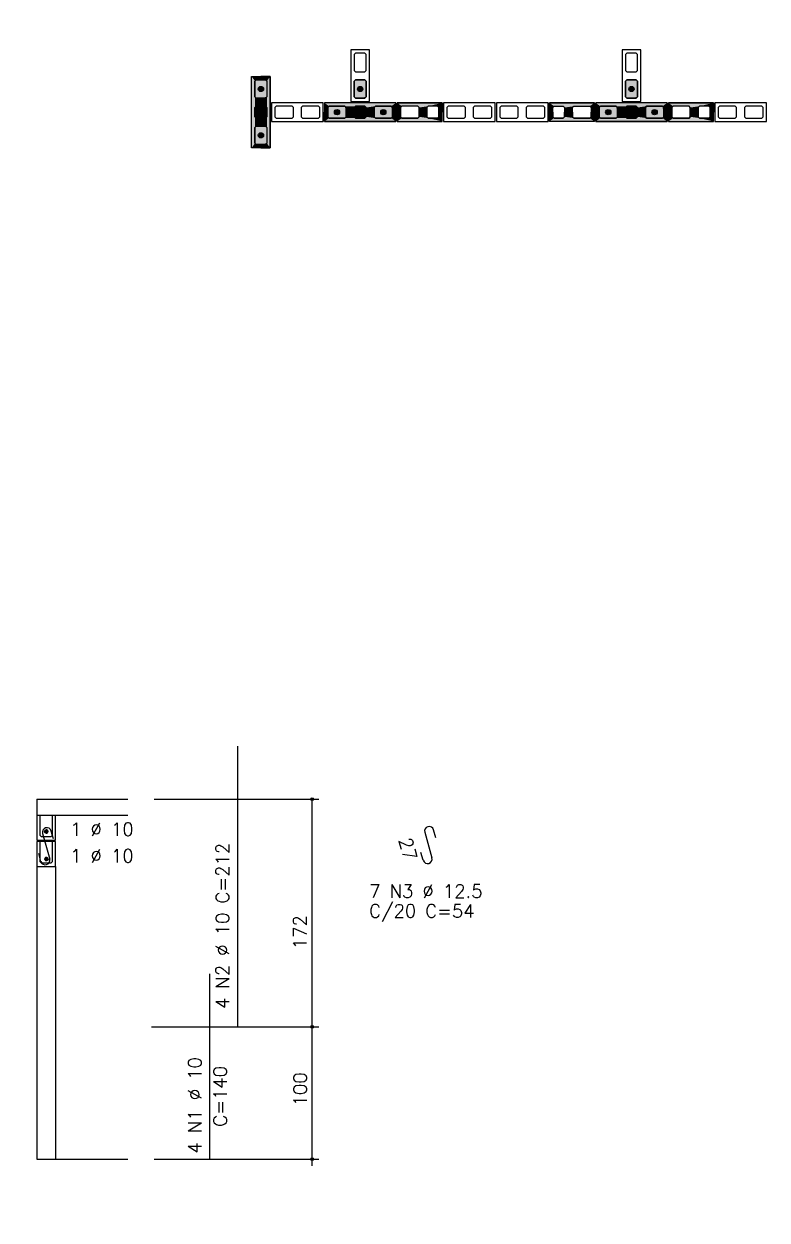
# Model space of a CAD drawing. Extents: x -1.9 to 86, y -1.6 to 60.9.
# Drawn here: x 51.03 to 62.26, y 12.84 to 30.92 of the extents above; entities that cross this region are included whole.
import ezdxf

# ---------------------------------------------------------------- set-up
doc = ezdxf.new("R2010")
doc.units = 0
doc.header["$MEASUREMENT"] = 0
for name, color, linetype in [('PENA_01', 1, 'CONTINUOUS'), ('PENA_02', 2, 'CONTINUOUS'), ('PENA_03', 3, 'CONTINUOUS'), ('PENA_05', 5, 'CONTINUOUS'), ('PENA_11', 252, 'CONTINUOUS'), ('PENA_19', 240, 'CONTINUOUS'), ('PENA_21', 100, 'CONTINUOUS')]:
    doc.layers.add(name, color=color, linetype=linetype)
doc.styles.get("Standard").update_dxf_attribs({"font": 'ROMANS.SHX'})

msp = doc.modelspace()

# ---------------------------------------------------------------- linework, layer by layer
at = {"layer": 'PENA_01', "linetype": 'Continuous'}
for points in [[(56.181558, 30.196109), (56.201558, 30.216109), (56.201558, 30.456109), (56.181558, 30.476109), (56.041558, 30.476109), (56.021558, 30.456109), (56.021558, 30.216109), (56.041558, 30.196109), (56.181558, 30.196109)], [(60.281558, 30.196109), (60.301558, 30.216109), (60.301558, 30.456109), (60.281558, 30.476109), (60.141558, 30.476109), (60.121558, 30.456109), (60.121558, 30.216109), (60.141558, 30.196109), (60.281558, 30.196109)], [(54.681558, 30.076109), (54.701558, 30.056109), (54.701558, 29.816109), (54.681558, 29.796109), (54.541558, 29.796109), (54.521558, 29.816109), (54.521558, 30.056109), (54.541558, 30.076109), (54.681558, 30.076109)], [(56.181558, 29.796109), (56.201558, 29.816109), (56.201558, 30.056109), (56.181558, 30.076109), (56.041558, 30.076109), (56.021558, 30.056109), (56.021558, 29.816109), (56.041558, 29.796109), (56.181558, 29.796109)], [(60.281558, 29.796109), (60.301558, 29.816109), (60.301558, 30.056109), (60.281558, 30.076109), (60.141558, 30.076109), (60.121558, 30.056109), (60.121558, 29.816109), (60.141558, 29.796109), (60.281558, 29.796109)], [(54.681558, 29.676109), (54.701558, 29.656109), (54.701558, 29.516109), (54.681558, 29.496109), (54.541558, 29.496109), (54.521558, 29.516109), (54.521558, 29.656109), (54.541558, 29.676109), (54.681558, 29.676109)], [(55.101558, 29.656109), (55.081558, 29.676109), (54.841558, 29.676109), (54.821558, 29.656109), (54.821558, 29.516109), (54.841558, 29.496109), (55.081558, 29.496109), (55.101558, 29.516109), (55.101558, 29.656109)], [(55.501558, 29.656109), (55.481558, 29.676109), (55.241558, 29.676109), (55.221558, 29.656109), (55.221558, 29.516109), (55.241558, 29.496109), (55.481558, 29.496109), (55.501558, 29.516109), (55.501558, 29.656109)], [(55.621558, 29.516109), (55.641558, 29.496109), (55.881558, 29.496109), (55.901558, 29.516109), (55.901558, 29.656109), (55.881558, 29.676109), (55.641558, 29.676109), (55.621558, 29.656109), (55.621558, 29.516109)], [(56.021558, 29.516109), (56.041558, 29.496109), (56.181558, 29.496109), (56.201558, 29.516109), (56.201558, 29.656109), (56.181558, 29.676109), (56.041558, 29.676109), (56.021558, 29.656109), (56.021558, 29.516109)], [(56.321558, 29.516109), (56.341558, 29.496109), (56.581558, 29.496109), (56.601558, 29.516109), (56.601558, 29.656109), (56.581558, 29.676109), (56.341558, 29.676109), (56.321558, 29.656109), (56.321558, 29.516109)], [(56.981558, 29.676109), (56.741558, 29.676109), (56.721558, 29.656109), (56.721558, 29.516109), (56.741558, 29.496109), (56.981558, 29.496109), (57.001558, 29.516109), (57.001558, 29.656109), (56.981558, 29.676109)], [(57.281558, 29.676109), (57.141558, 29.676109), (57.121558, 29.656109), (57.121558, 29.516109), (57.141558, 29.496109), (57.281558, 29.496109), (57.301558, 29.516109), (57.301558, 29.656109), (57.281558, 29.676109)], [(57.701558, 29.656109), (57.681558, 29.676109), (57.441558, 29.676109), (57.421558, 29.656109), (57.421558, 29.516109), (57.441558, 29.496109), (57.681558, 29.496109), (57.701558, 29.516109), (57.701558, 29.656109)], [(58.101558, 29.656109), (58.081558, 29.676109), (57.841558, 29.676109), (57.821558, 29.656109), (57.821558, 29.516109), (57.841558, 29.496109), (58.081558, 29.496109), (58.101558, 29.516109), (58.101558, 29.656109)], [(58.501558, 29.656109), (58.481558, 29.676109), (58.241558, 29.676109), (58.221558, 29.656109), (58.221558, 29.516109), (58.241558, 29.496109), (58.481558, 29.496109), (58.501558, 29.516109), (58.501558, 29.656109)], [(58.901558, 29.656109), (58.881558, 29.676109), (58.641558, 29.676109), (58.621558, 29.656109), (58.621558, 29.516109), (58.641558, 29.496109), (58.881558, 29.496109), (58.901558, 29.516109), (58.901558, 29.656109)], [(59.041558, 29.676109), (59.181558, 29.676109), (59.201558, 29.656109), (59.201558, 29.516109), (59.181558, 29.496109), (59.041558, 29.496109), (59.021558, 29.516109), (59.021558, 29.656109), (59.041558, 29.676109)], [(59.341558, 29.676109), (59.581558, 29.676109), (59.601558, 29.656109), (59.601558, 29.516109), (59.581558, 29.496109), (59.341558, 29.496109), (59.321558, 29.516109), (59.321558, 29.656109), (59.341558, 29.676109)], [(59.721558, 29.516109), (59.741558, 29.496109), (59.981558, 29.496109), (60.001558, 29.516109), (60.001558, 29.656109), (59.981558, 29.676109), (59.741558, 29.676109), (59.721558, 29.656109), (59.721558, 29.516109)], [(60.121558, 29.516109), (60.141558, 29.496109), (60.281558, 29.496109), (60.301558, 29.516109), (60.301558, 29.656109), (60.281558, 29.676109), (60.141558, 29.676109), (60.121558, 29.656109), (60.121558, 29.516109)], [(60.421558, 29.516109), (60.441558, 29.496109), (60.681558, 29.496109), (60.701558, 29.516109), (60.701558, 29.656109), (60.681558, 29.676109), (60.441558, 29.676109), (60.421558, 29.656109), (60.421558, 29.516109)], [(61.081558, 29.676109), (60.841558, 29.676109), (60.821558, 29.656109), (60.821558, 29.516109), (60.841558, 29.496109), (61.081558, 29.496109), (61.101558, 29.516109), (61.101558, 29.656109), (61.081558, 29.676109)], [(61.381558, 29.676109), (61.241558, 29.676109), (61.221558, 29.656109), (61.221558, 29.516109), (61.241558, 29.496109), (61.381558, 29.496109), (61.401558, 29.516109), (61.401558, 29.656109), (61.381558, 29.676109)], [(61.801558, 29.656109), (61.781558, 29.676109), (61.541558, 29.676109), (61.521558, 29.656109), (61.521558, 29.516109), (61.541558, 29.496109), (61.781558, 29.496109), (61.801558, 29.516109), (61.801558, 29.656109)], [(62.201558, 29.656109), (62.181558, 29.676109), (61.941558, 29.676109), (61.921558, 29.656109), (61.921558, 29.516109), (61.941558, 29.496109), (62.181558, 29.496109), (62.201558, 29.516109), (62.201558, 29.656109)], [(54.681558, 29.376109), (54.701558, 29.356109), (54.701558, 29.116109), (54.681558, 29.096109), (54.541558, 29.096109), (54.521558, 29.116109), (54.521558, 29.356109), (54.541558, 29.376109), (54.681558, 29.376109)]]:
    msp.add_lwpolyline(points, dxfattribs=at)
at = {"layer": 'PENA_02', "linetype": 'Continuous'}
for p, q in [((54.471558, 29.046109), (54.471558, 30.126109)), ((54.471558, 30.126109), (54.751558, 30.126109)), ((54.751558, 30.126109), (54.751558, 29.046109)), ((56.651558, 29.726109), (55.571558, 29.726109)), ((55.571558, 29.726109), (55.571558, 29.446109)), ((56.651558, 29.446109), (56.651558, 29.726109)), ((60.751558, 29.726109), (59.671558, 29.726109)), ((59.671558, 29.726109), (59.671558, 29.446109)), ((60.751558, 29.446109), (60.751558, 29.726109)), ((55.571558, 29.446109), (56.651558, 29.446109)), ((59.671558, 29.446109), (60.751558, 29.446109)), ((54.751558, 29.046109), (54.471558, 29.046109))]:
    msp.add_line(p, q, dxfattribs=at)
for points in [[(56.251558, 29.746109), (56.251558, 30.526109), (55.971558, 30.526109), (55.971558, 29.746109), (56.251558, 29.746109)], [(60.351558, 29.746109), (60.351558, 30.526109), (60.071558, 30.526109), (60.071558, 29.746109), (60.351558, 29.746109)], [(55.551558, 29.726109), (54.771558, 29.726109), (54.771558, 29.446109), (55.551558, 29.446109), (55.551558, 29.726109)], [(57.351558, 29.726109), (56.671558, 29.726109), (56.671558, 29.446109), (57.351558, 29.446109), (57.351558, 29.726109)], [(58.151558, 29.726109), (57.371558, 29.726109), (57.371558, 29.446109), (58.151558, 29.446109), (58.151558, 29.726109)], [(58.951558, 29.726109), (58.171558, 29.726109), (58.171558, 29.446109), (58.951558, 29.446109), (58.951558, 29.726109)], [(58.971558, 29.726109), (59.651558, 29.726109), (59.651558, 29.446109), (58.971558, 29.446109), (58.971558, 29.726109)], [(61.451558, 29.726109), (60.771558, 29.726109), (60.771558, 29.446109), (61.451558, 29.446109), (61.451558, 29.726109)], [(62.251558, 29.726109), (61.471558, 29.726109), (61.471558, 29.446109), (62.251558, 29.446109), (62.251558, 29.726109)]]:
    msp.add_lwpolyline(points, dxfattribs=at)
for centre, radius in [((55.387025, 19.203699), 0.02), ((55.387025, 19.203699), 0.01), ((55.387025, 15.763699), 0.02), ((55.387025, 15.763699), 0.01), ((55.387025, 13.763699), 0.02), ((55.387025, 13.763699), 0.01)]:
    msp.add_circle(centre, radius, dxfattribs=at)
at = {"layer": 'PENA_03', "linetype": 'Continuous'}
for p, q in [((51.22703, 19.203699), (51.22703, 18.583699)), ((51.22703, 19.203699), (52.597709, 19.203699)), ((52.997709, 19.203699), (55.487025, 19.203699)), ((55.387025, 13.663166), (55.387025, 19.203699)), ((51.22703, 18.963699), (52.597709, 18.963699)), ((51.22703, 18.183699), (51.22703, 13.763699)), ((51.50703, 18.183699), (51.50703, 13.763699)), ((52.955778, 15.763699), (55.487025, 15.763699)), ((51.22703, 13.763699), (52.597709, 13.763699)), ((52.997709, 13.763699), (55.487025, 13.763699))]:
    msp.add_line(p, q, dxfattribs=at)
for points in [[(54.541558, 29.796109), (54.521558, 29.816109), (54.521558, 30.056109), (54.541558, 30.076109), (54.681558, 30.076109), (54.701558, 30.056109), (54.701558, 29.816109), (54.681558, 29.796109), (54.541558, 29.796109)], [(56.041558, 29.796109), (56.021558, 29.816109), (56.021558, 30.056109), (56.041558, 30.076109), (56.181558, 30.076109), (56.201558, 30.056109), (56.201558, 29.816109), (56.181558, 29.796109), (56.041558, 29.796109)], [(60.141558, 29.796109), (60.121558, 29.816109), (60.121558, 30.056109), (60.141558, 30.076109), (60.281558, 30.076109), (60.301558, 30.056109), (60.301558, 29.816109), (60.281558, 29.796109), (60.141558, 29.796109)], [(54.701558, 29.516109), (54.681558, 29.496109), (54.541558, 29.496109), (54.521558, 29.516109), (54.521558, 29.656109), (54.541558, 29.676109), (54.681558, 29.676109), (54.701558, 29.656109), (54.701558, 29.516109)], [(55.901558, 29.516109), (55.881558, 29.496109), (55.641558, 29.496109), (55.621558, 29.516109), (55.621558, 29.656109), (55.641558, 29.676109), (55.881558, 29.676109), (55.901558, 29.656109), (55.901558, 29.516109)], [(56.201558, 29.516109), (56.181558, 29.496109), (56.041558, 29.496109), (56.021558, 29.516109), (56.021558, 29.656109), (56.041558, 29.676109), (56.181558, 29.676109), (56.201558, 29.656109), (56.201558, 29.516109)], [(56.601558, 29.516109), (56.581558, 29.496109), (56.341558, 29.496109), (56.321558, 29.516109), (56.321558, 29.656109), (56.341558, 29.676109), (56.581558, 29.676109), (56.601558, 29.656109), (56.601558, 29.516109)], [(60.001558, 29.516109), (59.981558, 29.496109), (59.741558, 29.496109), (59.721558, 29.516109), (59.721558, 29.656109), (59.741558, 29.676109), (59.981558, 29.676109), (60.001558, 29.656109), (60.001558, 29.516109)], [(60.301558, 29.516109), (60.281558, 29.496109), (60.141558, 29.496109), (60.121558, 29.516109), (60.121558, 29.656109), (60.141558, 29.676109), (60.281558, 29.676109), (60.301558, 29.656109), (60.301558, 29.516109)], [(60.701558, 29.516109), (60.681558, 29.496109), (60.441558, 29.496109), (60.421558, 29.516109), (60.421558, 29.656109), (60.441558, 29.676109), (60.681558, 29.676109), (60.701558, 29.656109), (60.701558, 29.516109)], [(54.541558, 29.096109), (54.521558, 29.116109), (54.521558, 29.356109), (54.541558, 29.376109), (54.681558, 29.376109), (54.701558, 29.356109), (54.701558, 29.116109), (54.681558, 29.096109), (54.541558, 29.096109)], [(51.22703, 18.583699), (51.50703, 18.583699), (51.50703, 18.963699)], [(51.45703, 18.963699), (51.45703, 18.653699), (51.43703, 18.633699), (51.29703, 18.633699), (51.27703, 18.653699), (51.27703, 18.963699)], [(51.391578, 18.714689), (51.389417, 18.724857), (51.383307, 18.733267), (51.374304, 18.738465), (51.363965, 18.739552), (51.354078, 18.73634), (51.346353, 18.729384), (51.342125, 18.719887), (51.342125, 18.709491), (51.346353, 18.699994), (51.354078, 18.693038), (51.363965, 18.689826), (51.374304, 18.690912), (51.383307, 18.69611), (51.389417, 18.70452), (51.391578, 18.714689)], [(51.22703, 18.183699), (51.50703, 18.183699), (51.50703, 18.563699), (51.22703, 18.563699), (51.22703, 18.183699)], [(51.45703, 18.563699), (51.45703, 18.253699), (51.43703, 18.233699), (51.29703, 18.233699), (51.27703, 18.253699), (51.27703, 18.563699)], [(51.393626, 18.298699), (51.391464, 18.308867), (51.385354, 18.317277), (51.376351, 18.322475), (51.366013, 18.323562), (51.356126, 18.320349), (51.3484, 18.313393), (51.344172, 18.303897), (51.344172, 18.293501), (51.3484, 18.284004), (51.356126, 18.277048), (51.366013, 18.273836), (51.376351, 18.274922), (51.385354, 18.28012), (51.391464, 18.28853), (51.393626, 18.298699)]]:
    msp.add_lwpolyline(points, dxfattribs=at)
for centre, radius in [((54.611558, 29.936109), 0.04), ((56.111558, 29.936109), 0.04), ((60.211558, 29.936109), 0.04), ((54.611558, 29.586109), 0.04), ((55.761558, 29.586109), 0.04), ((56.111558, 29.586109), 0.04), ((56.461558, 29.586109), 0.04), ((59.861558, 29.586109), 0.04), ((60.211558, 29.586109), 0.04), ((60.561558, 29.586109), 0.04), ((54.611558, 29.236109), 0.04), ((51.366578, 18.714689), 0.025), ((51.368626, 18.298699), 0.025)]:
    msp.add_circle(centre, radius, dxfattribs=at)
for points in [[(54.651558, 29.936109), (54.591558, 29.97075), (54.57397, 29.94979)], [(54.651558, 29.936109), (54.57397, 29.94979), (54.57397, 29.922428)], [(54.651558, 29.936109), (54.57397, 29.922428), (54.591558, 29.901468)], [(54.651558, 29.936109), (54.618504, 29.975501), (54.591558, 29.97075)], [(54.651558, 29.936109), (54.591558, 29.901468), (54.618504, 29.896716)], [(54.651558, 29.936109), (54.6422, 29.96182), (54.618504, 29.975501)], [(54.651558, 29.936109), (54.618504, 29.896716), (54.6422, 29.910397)], [(54.651558, 29.936109), (54.6422, 29.910397), (54.651558, 29.936109)], [(56.151558, 29.936109), (56.091558, 29.97075), (56.07397, 29.94979)], [(56.151558, 29.936109), (56.07397, 29.94979), (56.07397, 29.922428)], [(56.151558, 29.936109), (56.07397, 29.922428), (56.091558, 29.901468)], [(56.151558, 29.936109), (56.118504, 29.975501), (56.091558, 29.97075)], [(56.151558, 29.936109), (56.091558, 29.901468), (56.118504, 29.896716)], [(56.151558, 29.936109), (56.1422, 29.96182), (56.118504, 29.975501)], [(56.151558, 29.936109), (56.118504, 29.896716), (56.1422, 29.910397)], [(56.151558, 29.936109), (56.1422, 29.910397), (56.151558, 29.936109)], [(60.251558, 29.936109), (60.191558, 29.97075), (60.17397, 29.94979)], [(60.251558, 29.936109), (60.17397, 29.94979), (60.17397, 29.922428)], [(60.251558, 29.936109), (60.17397, 29.922428), (60.191558, 29.901468)], [(60.251558, 29.936109), (60.218504, 29.975501), (60.191558, 29.97075)], [(60.251558, 29.936109), (60.191558, 29.901468), (60.218504, 29.896716)], [(60.251558, 29.936109), (60.2422, 29.96182), (60.218504, 29.975501)], [(60.251558, 29.936109), (60.218504, 29.896716), (60.2422, 29.910397)], [(60.251558, 29.936109), (60.2422, 29.910397), (60.251558, 29.936109)], [(54.651558, 29.586109), (54.591558, 29.62075), (54.57397, 29.59979)], [(54.651558, 29.586109), (54.57397, 29.59979), (54.57397, 29.572428)], [(54.651558, 29.586109), (54.57397, 29.572428), (54.591558, 29.551468)], [(54.651558, 29.586109), (54.618504, 29.625501), (54.591558, 29.62075)], [(54.651558, 29.586109), (54.591558, 29.551468), (54.618504, 29.546716)], [(54.651558, 29.586109), (54.6422, 29.61182), (54.618504, 29.625501)], [(54.651558, 29.586109), (54.618504, 29.546716), (54.6422, 29.560397)], [(54.651558, 29.586109), (54.6422, 29.560397), (54.651558, 29.586109)], [(55.801558, 29.586109), (55.741558, 29.62075), (55.72397, 29.59979)], [(55.801558, 29.586109), (55.72397, 29.59979), (55.72397, 29.572428)], [(55.801558, 29.586109), (55.72397, 29.572428), (55.741558, 29.551468)], [(55.801558, 29.586109), (55.768504, 29.625501), (55.741558, 29.62075)], [(55.801558, 29.586109), (55.741558, 29.551468), (55.768504, 29.546716)], [(55.801558, 29.586109), (55.7922, 29.61182), (55.768504, 29.625501)], [(55.801558, 29.586109), (55.768504, 29.546716), (55.7922, 29.560397)], [(55.801558, 29.586109), (55.7922, 29.560397), (55.801558, 29.586109)], [(56.151558, 29.586109), (56.091558, 29.62075), (56.07397, 29.59979)], [(56.151558, 29.586109), (56.07397, 29.59979), (56.07397, 29.572428)], [(56.151558, 29.586109), (56.07397, 29.572428), (56.091558, 29.551468)], [(56.151558, 29.586109), (56.118504, 29.625501), (56.091558, 29.62075)], [(56.151558, 29.586109), (56.091558, 29.551468), (56.118504, 29.546716)], [(56.151558, 29.586109), (56.1422, 29.61182), (56.118504, 29.625501)], [(56.151558, 29.586109), (56.118504, 29.546716), (56.1422, 29.560397)], [(56.151558, 29.586109), (56.1422, 29.560397), (56.151558, 29.586109)], [(56.501558, 29.586109), (56.441558, 29.62075), (56.42397, 29.59979)], [(56.501558, 29.586109), (56.42397, 29.59979), (56.42397, 29.572428)], [(56.501558, 29.586109), (56.42397, 29.572428), (56.441558, 29.551468)], [(56.501558, 29.586109), (56.468504, 29.625501), (56.441558, 29.62075)], [(56.501558, 29.586109), (56.441558, 29.551468), (56.468504, 29.546716)], [(56.501558, 29.586109), (56.4922, 29.61182), (56.468504, 29.625501)], [(56.501558, 29.586109), (56.468504, 29.546716), (56.4922, 29.560397)], [(56.501558, 29.586109), (56.4922, 29.560397), (56.501558, 29.586109)], [(59.901558, 29.586109), (59.841558, 29.62075), (59.82397, 29.59979)], [(59.901558, 29.586109), (59.82397, 29.59979), (59.82397, 29.572428)], [(59.901558, 29.586109), (59.82397, 29.572428), (59.841558, 29.551468)], [(59.901558, 29.586109), (59.868504, 29.625501), (59.841558, 29.62075)], [(59.901558, 29.586109), (59.841558, 29.551468), (59.868504, 29.546716)], [(59.901558, 29.586109), (59.8922, 29.61182), (59.868504, 29.625501)], [(59.901558, 29.586109), (59.868504, 29.546716), (59.8922, 29.560397)], [(59.901558, 29.586109), (59.8922, 29.560397), (59.901558, 29.586109)], [(60.251558, 29.586109), (60.191558, 29.62075), (60.17397, 29.59979)], [(60.251558, 29.586109), (60.17397, 29.59979), (60.17397, 29.572428)], [(60.251558, 29.586109), (60.17397, 29.572428), (60.191558, 29.551468)], [(60.251558, 29.586109), (60.218504, 29.625501), (60.191558, 29.62075)], [(60.251558, 29.586109), (60.191558, 29.551468), (60.218504, 29.546716)], [(60.251558, 29.586109), (60.2422, 29.61182), (60.218504, 29.625501)], [(60.251558, 29.586109), (60.218504, 29.546716), (60.2422, 29.560397)], [(60.251558, 29.586109), (60.2422, 29.560397), (60.251558, 29.586109)], [(60.601558, 29.586109), (60.541558, 29.62075), (60.52397, 29.59979)], [(60.601558, 29.586109), (60.52397, 29.59979), (60.52397, 29.572428)], [(60.601558, 29.586109), (60.52397, 29.572428), (60.541558, 29.551468)], [(60.601558, 29.586109), (60.568504, 29.625501), (60.541558, 29.62075)], [(60.601558, 29.586109), (60.541558, 29.551468), (60.568504, 29.546716)], [(60.601558, 29.586109), (60.5922, 29.61182), (60.568504, 29.625501)], [(60.601558, 29.586109), (60.568504, 29.546716), (60.5922, 29.560397)], [(60.601558, 29.586109), (60.5922, 29.560397), (60.601558, 29.586109)], [(54.651558, 29.236109), (54.591558, 29.27075), (54.57397, 29.24979)], [(54.651558, 29.236109), (54.57397, 29.24979), (54.57397, 29.222428)], [(54.651558, 29.236109), (54.57397, 29.222428), (54.591558, 29.201468)], [(54.651558, 29.236109), (54.618504, 29.275501), (54.591558, 29.27075)], [(54.651558, 29.236109), (54.591558, 29.201468), (54.618504, 29.196716)], [(54.651558, 29.236109), (54.6422, 29.26182), (54.618504, 29.275501)], [(54.651558, 29.236109), (54.618504, 29.196716), (54.6422, 29.210397)], [(54.651558, 29.236109), (54.6422, 29.210397), (54.651558, 29.236109)], [(51.391578, 18.714689), (51.346353, 18.729384), (51.342125, 18.719887)], [(51.391578, 18.714689), (51.342125, 18.719887), (51.342125, 18.709491)], [(51.391578, 18.714689), (51.342125, 18.709491), (51.346353, 18.699994)], [(51.391578, 18.714689), (51.354078, 18.73634), (51.343086, 18.723239)], [(51.391578, 18.714689), (51.343086, 18.723239), (51.343086, 18.706138)], [(51.391578, 18.714689), (51.343086, 18.706138), (51.354078, 18.693038)], [(51.391578, 18.714689), (51.354078, 18.73634), (51.346353, 18.729384)], [(51.391578, 18.714689), (51.346353, 18.699994), (51.354078, 18.693038)], [(51.391578, 18.714689), (51.363965, 18.739552), (51.354078, 18.73634)], [(51.391578, 18.714689), (51.37092, 18.739309), (51.354078, 18.73634)], [(51.391578, 18.714689), (51.354078, 18.693038), (51.37092, 18.690069)], [(51.391578, 18.714689), (51.354078, 18.693038), (51.363965, 18.689826)], [(51.391578, 18.714689), (51.374304, 18.738465), (51.363965, 18.739552)], [(51.391578, 18.714689), (51.363965, 18.689826), (51.374304, 18.690912)], [(51.391578, 18.714689), (51.38573, 18.730759), (51.37092, 18.739309)], [(51.391578, 18.714689), (51.37092, 18.690069), (51.38573, 18.698619)], [(51.391578, 18.714689), (51.383307, 18.733267), (51.374304, 18.738465)], [(51.391578, 18.714689), (51.374304, 18.690912), (51.383307, 18.69611)], [(51.391578, 18.714689), (51.389417, 18.724857), (51.383307, 18.733267)], [(51.391578, 18.714689), (51.383307, 18.69611), (51.389417, 18.70452)], [(51.391578, 18.714689), (51.38573, 18.698619), (51.391578, 18.714689)], [(51.391578, 18.714689), (51.389417, 18.70452), (51.391578, 18.714689)], [(51.393626, 18.298699), (51.3484, 18.313393), (51.344172, 18.303897)], [(51.393626, 18.298699), (51.344172, 18.303897), (51.344172, 18.293501)], [(51.393626, 18.298699), (51.344172, 18.293501), (51.3484, 18.284004)], [(51.393626, 18.298699), (51.356126, 18.320349), (51.345133, 18.307249)], [(51.393626, 18.298699), (51.345133, 18.307249), (51.345133, 18.290148)], [(51.393626, 18.298699), (51.345133, 18.290148), (51.356126, 18.277048)], [(51.393626, 18.298699), (51.356126, 18.320349), (51.3484, 18.313393)], [(51.393626, 18.298699), (51.3484, 18.284004), (51.356126, 18.277048)], [(51.393626, 18.298699), (51.366013, 18.323562), (51.356126, 18.320349)], [(51.393626, 18.298699), (51.372967, 18.323319), (51.356126, 18.320349)], [(51.393626, 18.298699), (51.356126, 18.277048), (51.372967, 18.274079)], [(51.393626, 18.298699), (51.356126, 18.277048), (51.366013, 18.273836)], [(51.393626, 18.298699), (51.376351, 18.322475), (51.366013, 18.323562)], [(51.393626, 18.298699), (51.366013, 18.273836), (51.376351, 18.274922)], [(51.393626, 18.298699), (51.387777, 18.314768), (51.372967, 18.323319)], [(51.393626, 18.298699), (51.372967, 18.274079), (51.387777, 18.282629)], [(51.393626, 18.298699), (51.385354, 18.317277), (51.376351, 18.322475)], [(51.393626, 18.298699), (51.376351, 18.274922), (51.385354, 18.28012)], [(51.393626, 18.298699), (51.391464, 18.308867), (51.385354, 18.317277)], [(51.393626, 18.298699), (51.385354, 18.28012), (51.391464, 18.28853)], [(51.393626, 18.298699), (51.387777, 18.282629), (51.393626, 18.298699)], [(51.393626, 18.298699), (51.391464, 18.28853), (51.393626, 18.298699)]]:
    msp.add_solid(points, dxfattribs=at)
at = {"layer": 'PENA_05', "linetype": 'Continuous'}
for p, q in [((54.263274, 15.763699), (54.263274, 20.003699)), ((51.31031, 18.68441), (51.419413, 18.298527)), ((51.477113, 18.601671), (51.443104, 18.721956)), ((57.088012, 18.702091), (57.197116, 18.316207)), ((57.254815, 18.619352), (57.220806, 18.739636)), ((51.286619, 18.260981), (51.25261, 18.381266)), ((57.064321, 18.278662), (57.030312, 18.398946)), ((53.83735, 13.763699), (53.83735, 16.563699))]:
    msp.add_line(p, q, dxfattribs=at)
for centre, start, end in [((51.376707, 18.703183), 15.787537, 195.787537), ((57.154409, 18.720864), 15.787537, 195.787537), ((51.353016, 18.279754), 195.787537, 15.787537), ((57.130718, 18.297434), 195.787537, 15.787537)]:
    msp.add_arc(centre, 0.069, start, end, dxfattribs=at)
at = {"layer": 'PENA_11', "linetype": 'Continuous'}
for points in [[(54.541558, 29.796109), (54.521558, 30.056109), (54.541558, 30.076109)], [(54.541558, 29.796109), (54.521558, 29.816109), (54.521558, 30.056109)], [(54.541558, 29.796109), (54.541558, 30.076109), (54.681558, 30.076109)], [(54.541558, 29.796109), (54.681558, 30.076109), (54.701558, 30.056109)], [(54.541558, 29.796109), (54.701558, 30.056109), (54.701558, 29.816109)], [(56.041558, 29.796109), (56.021558, 30.056109), (56.041558, 30.076109)], [(56.041558, 29.796109), (56.021558, 29.816109), (56.021558, 30.056109)], [(56.041558, 29.796109), (56.041558, 30.076109), (56.181558, 30.076109)], [(56.041558, 29.796109), (56.181558, 30.076109), (56.201558, 30.056109)], [(56.041558, 29.796109), (56.201558, 30.056109), (56.201558, 29.816109)], [(60.141558, 29.796109), (60.121558, 30.056109), (60.141558, 30.076109)], [(60.141558, 29.796109), (60.121558, 29.816109), (60.121558, 30.056109)], [(60.141558, 29.796109), (60.141558, 30.076109), (60.281558, 30.076109)], [(60.141558, 29.796109), (60.281558, 30.076109), (60.301558, 30.056109)], [(60.141558, 29.796109), (60.301558, 30.056109), (60.301558, 29.816109)], [(54.701558, 29.516109), (54.521558, 29.656109), (54.541558, 29.676109)], [(54.701558, 29.516109), (54.521558, 29.516109), (54.521558, 29.656109)], [(54.541558, 29.796109), (54.701558, 29.816109), (54.681558, 29.796109)], [(54.541558, 29.796109), (54.681558, 29.796109), (54.541558, 29.796109)], [(54.701558, 29.516109), (54.541558, 29.676109), (54.681558, 29.676109)], [(54.701558, 29.516109), (54.681558, 29.676109), (54.701558, 29.656109)], [(54.701558, 29.516109), (54.701558, 29.656109), (54.701558, 29.516109)], [(55.901558, 29.516109), (55.621558, 29.656109), (55.641558, 29.676109)], [(55.901558, 29.516109), (55.621558, 29.516109), (55.621558, 29.656109)], [(55.901558, 29.516109), (55.641558, 29.676109), (55.881558, 29.676109)], [(55.901558, 29.516109), (55.881558, 29.676109), (55.901558, 29.656109)], [(55.901558, 29.516109), (55.901558, 29.656109), (55.901558, 29.516109)], [(56.201558, 29.516109), (56.021558, 29.656109), (56.041558, 29.676109)], [(56.201558, 29.516109), (56.021558, 29.516109), (56.021558, 29.656109)], [(56.041558, 29.796109), (56.201558, 29.816109), (56.181558, 29.796109)], [(56.041558, 29.796109), (56.181558, 29.796109), (56.041558, 29.796109)], [(56.201558, 29.516109), (56.041558, 29.676109), (56.181558, 29.676109)], [(56.201558, 29.516109), (56.181558, 29.676109), (56.201558, 29.656109)], [(56.201558, 29.516109), (56.201558, 29.656109), (56.201558, 29.516109)], [(56.601558, 29.516109), (56.321558, 29.656109), (56.341558, 29.676109)], [(56.601558, 29.516109), (56.321558, 29.516109), (56.321558, 29.656109)], [(56.601558, 29.516109), (56.341558, 29.676109), (56.581558, 29.676109)], [(56.601558, 29.516109), (56.581558, 29.676109), (56.601558, 29.656109)], [(56.601558, 29.516109), (56.601558, 29.656109), (56.601558, 29.516109)], [(60.001558, 29.516109), (59.721558, 29.656109), (59.741558, 29.676109)], [(60.001558, 29.516109), (59.721558, 29.516109), (59.721558, 29.656109)], [(60.001558, 29.516109), (59.741558, 29.676109), (59.981558, 29.676109)], [(60.001558, 29.516109), (59.981558, 29.676109), (60.001558, 29.656109)], [(60.001558, 29.516109), (60.001558, 29.656109), (60.001558, 29.516109)], [(60.301558, 29.516109), (60.121558, 29.656109), (60.141558, 29.676109)], [(60.301558, 29.516109), (60.121558, 29.516109), (60.121558, 29.656109)], [(60.141558, 29.796109), (60.301558, 29.816109), (60.281558, 29.796109)], [(60.141558, 29.796109), (60.281558, 29.796109), (60.141558, 29.796109)], [(60.301558, 29.516109), (60.141558, 29.676109), (60.281558, 29.676109)], [(60.301558, 29.516109), (60.281558, 29.676109), (60.301558, 29.656109)], [(60.301558, 29.516109), (60.301558, 29.656109), (60.301558, 29.516109)], [(60.701558, 29.516109), (60.421558, 29.656109), (60.441558, 29.676109)], [(60.701558, 29.516109), (60.421558, 29.516109), (60.421558, 29.656109)], [(60.701558, 29.516109), (60.441558, 29.676109), (60.681558, 29.676109)], [(60.701558, 29.516109), (60.681558, 29.676109), (60.701558, 29.656109)], [(60.701558, 29.516109), (60.701558, 29.656109), (60.701558, 29.516109)], [(54.701558, 29.516109), (54.541558, 29.496109), (54.521558, 29.516109)], [(54.701558, 29.516109), (54.681558, 29.496109), (54.541558, 29.496109)], [(55.901558, 29.516109), (55.641558, 29.496109), (55.621558, 29.516109)], [(55.901558, 29.516109), (55.881558, 29.496109), (55.641558, 29.496109)], [(56.201558, 29.516109), (56.041558, 29.496109), (56.021558, 29.516109)], [(56.201558, 29.516109), (56.181558, 29.496109), (56.041558, 29.496109)], [(56.601558, 29.516109), (56.341558, 29.496109), (56.321558, 29.516109)], [(56.601558, 29.516109), (56.581558, 29.496109), (56.341558, 29.496109)], [(60.001558, 29.516109), (59.741558, 29.496109), (59.721558, 29.516109)], [(60.001558, 29.516109), (59.981558, 29.496109), (59.741558, 29.496109)], [(60.301558, 29.516109), (60.141558, 29.496109), (60.121558, 29.516109)], [(60.301558, 29.516109), (60.281558, 29.496109), (60.141558, 29.496109)], [(60.701558, 29.516109), (60.441558, 29.496109), (60.421558, 29.516109)], [(60.701558, 29.516109), (60.681558, 29.496109), (60.441558, 29.496109)], [(54.541558, 29.096109), (54.521558, 29.356109), (54.541558, 29.376109)], [(54.541558, 29.096109), (54.521558, 29.116109), (54.521558, 29.356109)], [(54.541558, 29.096109), (54.541558, 29.376109), (54.681558, 29.376109)], [(54.541558, 29.096109), (54.681558, 29.376109), (54.701558, 29.356109)], [(54.541558, 29.096109), (54.701558, 29.356109), (54.701558, 29.116109)], [(54.541558, 29.096109), (54.701558, 29.116109), (54.681558, 29.096109)], [(54.541558, 29.096109), (54.681558, 29.096109), (54.541558, 29.096109)]]:
    msp.add_solid(points, dxfattribs=at)
at = {"layer": 'PENA_19', "linetype": 'Continuous'}
for points in [[(54.611558, 30.126109), (54.611558, 30.076109), (54.541558, 30.076109), (54.521558, 30.056109), (54.521558, 29.816109), (54.541558, 29.796109), (54.611558, 29.796109), (54.611558, 29.676109), (54.541558, 29.676109), (54.521558, 29.656109), (54.521558, 29.516109), (54.541558, 29.496109), (54.611558, 29.496109), (54.611558, 29.376109), (54.541558, 29.376109), (54.521558, 29.356109), (54.521558, 29.116109), (54.541558, 29.096109), (54.611558, 29.096109), (54.611558, 29.046109), (54.471558, 29.046109), (54.471558, 30.126109), (54.611558, 30.126109)], [(54.611558, 30.126109), (54.611558, 30.076109), (54.681558, 30.076109), (54.701558, 30.056109), (54.701558, 29.816109), (54.681558, 29.796109), (54.611558, 29.796109), (54.611558, 29.676109), (54.681558, 29.676109), (54.701558, 29.656109), (54.701558, 29.516109), (54.681558, 29.496109), (54.611558, 29.496109), (54.611558, 29.376109), (54.681558, 29.376109), (54.701558, 29.356109), (54.701558, 29.116109), (54.681558, 29.096109), (54.611558, 29.096109), (54.611558, 29.046109), (54.751558, 29.046109), (54.751558, 30.126109), (54.611558, 30.126109)], [(55.571558, 29.586109), (55.621558, 29.586109), (55.621558, 29.656109), (55.641558, 29.676109), (55.881558, 29.676109), (55.901558, 29.656109), (55.901558, 29.586109), (56.021558, 29.586109), (56.021558, 29.656109), (56.041558, 29.676109), (56.181558, 29.676109), (56.201558, 29.656109), (56.201558, 29.586109), (56.321558, 29.586109), (56.321558, 29.656109), (56.341558, 29.676109), (56.581558, 29.676109), (56.601558, 29.656109), (56.601558, 29.586109), (56.651558, 29.586109), (56.651558, 29.726109), (55.571558, 29.726109), (55.571558, 29.586109)], [(59.671558, 29.586109), (59.721558, 29.586109), (59.721558, 29.656109), (59.741558, 29.676109), (59.981558, 29.676109), (60.001558, 29.656109), (60.001558, 29.586109), (60.121558, 29.586109), (60.121558, 29.656109), (60.141558, 29.676109), (60.281558, 29.676109), (60.301558, 29.656109), (60.301558, 29.586109), (60.421558, 29.586109), (60.421558, 29.656109), (60.441558, 29.676109), (60.681558, 29.676109), (60.701558, 29.656109), (60.701558, 29.586109), (60.751558, 29.586109), (60.751558, 29.726109), (59.671558, 29.726109), (59.671558, 29.586109)], [(55.571558, 29.586109), (55.621558, 29.586109), (55.621558, 29.516109), (55.641558, 29.496109), (55.881558, 29.496109), (55.901558, 29.516109), (55.901558, 29.586109), (56.021558, 29.586109), (56.021558, 29.516109), (56.041558, 29.496109), (56.181558, 29.496109), (56.201558, 29.516109), (56.201558, 29.586109), (56.321558, 29.586109), (56.321558, 29.516109), (56.341558, 29.496109), (56.581558, 29.496109), (56.601558, 29.516109), (56.601558, 29.586109), (56.651558, 29.586109), (56.651558, 29.446109), (55.571558, 29.446109), (55.571558, 29.586109)], [(59.671558, 29.586109), (59.721558, 29.586109), (59.721558, 29.516109), (59.741558, 29.496109), (59.981558, 29.496109), (60.001558, 29.516109), (60.001558, 29.586109), (60.121558, 29.586109), (60.121558, 29.516109), (60.141558, 29.496109), (60.281558, 29.496109), (60.301558, 29.516109), (60.301558, 29.586109), (60.421558, 29.586109), (60.421558, 29.516109), (60.441558, 29.496109), (60.681558, 29.496109), (60.701558, 29.516109), (60.701558, 29.586109), (60.751558, 29.586109), (60.751558, 29.446109), (59.671558, 29.446109), (59.671558, 29.586109)]]:
    msp.add_lwpolyline(points, dxfattribs=at)
for points in [[(54.541558, 30.076109), (54.521558, 30.056109), (54.471558, 30.126109)], [(54.541558, 30.076109), (54.471558, 30.126109), (54.611558, 30.126109)], [(54.471558, 30.126109), (54.521558, 30.056109), (54.471558, 29.046109)], [(54.471558, 29.046109), (54.521558, 30.056109), (54.521558, 29.116109)], [(54.521558, 29.116109), (54.521558, 30.056109), (54.521558, 29.816109)], [(54.541558, 30.076109), (54.611558, 30.126109), (54.611558, 30.076109)], [(54.611558, 30.126109), (54.681558, 30.076109), (54.751558, 30.126109)], [(54.611558, 30.126109), (54.611558, 30.076109), (54.681558, 30.076109)], [(54.751558, 30.126109), (54.681558, 30.076109), (54.701558, 30.056109)], [(54.751558, 30.126109), (54.701558, 30.056109), (54.751558, 29.046109)], [(54.751558, 29.046109), (54.701558, 30.056109), (54.701558, 29.816109)], [(54.521558, 29.816109), (54.521558, 29.116109), (54.521558, 29.656109)], [(54.541558, 29.796109), (54.521558, 29.656109), (54.521558, 29.816109)], [(54.541558, 29.676109), (54.521558, 29.656109), (54.541558, 29.796109)], [(54.521558, 29.656109), (54.521558, 29.116109), (54.521558, 29.516109)], [(54.541558, 29.676109), (54.541558, 29.796109), (54.611558, 29.796109)], [(54.541558, 29.676109), (54.611558, 29.796109), (54.611558, 29.676109)], [(54.681558, 29.796109), (54.611558, 29.796109), (54.681558, 29.676109)], [(54.611558, 29.796109), (54.611558, 29.676109), (54.681558, 29.676109)], [(54.701558, 29.656109), (54.701558, 29.816109), (54.681558, 29.796109)], [(54.701558, 29.656109), (54.681558, 29.796109), (54.681558, 29.676109)], [(54.751558, 29.046109), (54.701558, 29.816109), (54.701558, 29.656109)], [(54.701558, 29.516109), (54.751558, 29.046109), (54.701558, 29.656109)], [(56.651558, 29.726109), (55.571558, 29.726109), (55.641558, 29.676109)], [(55.571558, 29.726109), (55.571558, 29.586109), (55.621558, 29.586109)], [(55.571558, 29.726109), (55.621558, 29.586109), (55.621558, 29.656109)], [(55.571558, 29.726109), (55.621558, 29.656109), (55.641558, 29.676109)], [(56.651558, 29.726109), (55.641558, 29.676109), (55.881558, 29.676109)], [(56.651558, 29.726109), (55.881558, 29.676109), (56.041558, 29.676109)], [(55.901558, 29.656109), (56.041558, 29.676109), (55.881558, 29.676109)], [(55.901558, 29.656109), (56.021558, 29.656109), (56.041558, 29.676109)], [(55.901558, 29.656109), (55.901558, 29.586109), (56.021558, 29.586109)], [(55.901558, 29.656109), (56.021558, 29.586109), (56.021558, 29.656109)], [(56.651558, 29.726109), (56.041558, 29.676109), (56.181558, 29.676109)], [(56.651558, 29.726109), (56.181558, 29.676109), (56.201558, 29.656109)], [(56.651558, 29.726109), (56.201558, 29.656109), (56.341558, 29.676109)], [(56.201558, 29.656109), (56.321558, 29.656109), (56.341558, 29.676109)], [(56.201558, 29.656109), (56.201558, 29.586109), (56.321558, 29.586109)], [(56.201558, 29.656109), (56.321558, 29.586109), (56.321558, 29.656109)], [(56.651558, 29.726109), (56.341558, 29.676109), (56.581558, 29.676109)], [(56.651558, 29.726109), (56.581558, 29.676109), (56.601558, 29.656109)], [(56.651558, 29.726109), (56.601558, 29.656109), (56.651558, 29.586109)], [(56.651558, 29.586109), (56.601558, 29.656109), (56.601558, 29.586109)], [(60.751558, 29.726109), (59.671558, 29.726109), (59.741558, 29.676109)], [(59.671558, 29.726109), (59.671558, 29.586109), (59.721558, 29.586109)], [(59.671558, 29.726109), (59.721558, 29.586109), (59.721558, 29.656109)], [(59.671558, 29.726109), (59.721558, 29.656109), (59.741558, 29.676109)], [(60.751558, 29.726109), (59.741558, 29.676109), (59.981558, 29.676109)], [(60.751558, 29.726109), (59.981558, 29.676109), (60.141558, 29.676109)], [(60.001558, 29.656109), (60.141558, 29.676109), (59.981558, 29.676109)], [(60.001558, 29.656109), (60.121558, 29.656109), (60.141558, 29.676109)], [(60.001558, 29.656109), (60.001558, 29.586109), (60.121558, 29.586109)], [(60.001558, 29.656109), (60.121558, 29.586109), (60.121558, 29.656109)], [(60.751558, 29.726109), (60.141558, 29.676109), (60.281558, 29.676109)], [(60.751558, 29.726109), (60.281558, 29.676109), (60.301558, 29.656109)], [(60.751558, 29.726109), (60.301558, 29.656109), (60.441558, 29.676109)], [(60.301558, 29.656109), (60.421558, 29.656109), (60.441558, 29.676109)], [(60.301558, 29.656109), (60.301558, 29.586109), (60.421558, 29.586109)], [(60.301558, 29.656109), (60.421558, 29.586109), (60.421558, 29.656109)], [(60.751558, 29.726109), (60.441558, 29.676109), (60.681558, 29.676109)], [(60.751558, 29.726109), (60.681558, 29.676109), (60.701558, 29.656109)], [(60.751558, 29.726109), (60.701558, 29.656109), (60.751558, 29.586109)], [(60.751558, 29.586109), (60.701558, 29.656109), (60.701558, 29.586109)], [(54.521558, 29.116109), (54.521558, 29.356109), (54.521558, 29.516109)], [(54.541558, 29.496109), (54.521558, 29.356109), (54.521558, 29.516109)], [(54.541558, 29.496109), (54.541558, 29.376109), (54.521558, 29.356109)], [(54.611558, 29.496109), (54.541558, 29.376109), (54.541558, 29.496109)], [(54.611558, 29.496109), (54.611558, 29.376109), (54.541558, 29.376109)], [(54.611558, 29.496109), (54.681558, 29.376109), (54.681558, 29.496109)], [(54.681558, 29.376109), (54.611558, 29.496109), (54.611558, 29.376109)], [(54.681558, 29.496109), (54.701558, 29.356109), (54.701558, 29.516109)], [(54.681558, 29.376109), (54.701558, 29.356109), (54.681558, 29.496109)], [(54.701558, 29.356109), (54.751558, 29.046109), (54.701558, 29.516109)], [(55.571558, 29.446109), (55.571558, 29.586109), (55.621558, 29.586109)], [(55.571558, 29.446109), (55.621558, 29.586109), (55.621558, 29.516109)], [(55.571558, 29.446109), (55.621558, 29.516109), (55.641558, 29.496109)], [(56.651558, 29.446109), (55.571558, 29.446109), (55.641558, 29.496109)], [(56.651558, 29.446109), (55.641558, 29.496109), (55.881558, 29.496109)], [(55.901558, 29.516109), (56.041558, 29.496109), (55.881558, 29.496109)], [(56.651558, 29.446109), (55.881558, 29.496109), (56.041558, 29.496109)], [(55.901558, 29.516109), (55.901558, 29.586109), (56.021558, 29.586109)], [(55.901558, 29.516109), (56.021558, 29.586109), (56.021558, 29.516109)], [(55.901558, 29.516109), (56.021558, 29.516109), (56.041558, 29.496109)], [(56.651558, 29.446109), (56.041558, 29.496109), (56.181558, 29.496109)], [(56.651558, 29.446109), (56.181558, 29.496109), (56.201558, 29.516109)], [(56.201558, 29.516109), (56.201558, 29.586109), (56.321558, 29.586109)], [(56.201558, 29.516109), (56.321558, 29.586109), (56.321558, 29.516109)], [(56.651558, 29.446109), (56.201558, 29.516109), (56.341558, 29.496109)], [(56.201558, 29.516109), (56.321558, 29.516109), (56.341558, 29.496109)], [(56.651558, 29.446109), (56.341558, 29.496109), (56.581558, 29.496109)], [(56.651558, 29.446109), (56.581558, 29.496109), (56.601558, 29.516109)], [(56.651558, 29.446109), (56.601558, 29.516109), (56.651558, 29.586109)], [(56.651558, 29.586109), (56.601558, 29.516109), (56.601558, 29.586109)], [(59.671558, 29.446109), (59.671558, 29.586109), (59.721558, 29.586109)], [(59.671558, 29.446109), (59.721558, 29.586109), (59.721558, 29.516109)], [(59.671558, 29.446109), (59.721558, 29.516109), (59.741558, 29.496109)], [(60.751558, 29.446109), (59.671558, 29.446109), (59.741558, 29.496109)], [(60.751558, 29.446109), (59.741558, 29.496109), (59.981558, 29.496109)], [(60.001558, 29.516109), (60.141558, 29.496109), (59.981558, 29.496109)], [(60.751558, 29.446109), (59.981558, 29.496109), (60.141558, 29.496109)], [(60.001558, 29.516109), (60.001558, 29.586109), (60.121558, 29.586109)], [(60.001558, 29.516109), (60.121558, 29.586109), (60.121558, 29.516109)], [(60.001558, 29.516109), (60.121558, 29.516109), (60.141558, 29.496109)], [(60.751558, 29.446109), (60.141558, 29.496109), (60.281558, 29.496109)], [(60.751558, 29.446109), (60.281558, 29.496109), (60.301558, 29.516109)], [(60.301558, 29.516109), (60.301558, 29.586109), (60.421558, 29.586109)], [(60.301558, 29.516109), (60.421558, 29.586109), (60.421558, 29.516109)], [(60.751558, 29.446109), (60.301558, 29.516109), (60.441558, 29.496109)], [(60.301558, 29.516109), (60.421558, 29.516109), (60.441558, 29.496109)], [(60.751558, 29.446109), (60.441558, 29.496109), (60.681558, 29.496109)], [(60.751558, 29.446109), (60.681558, 29.496109), (60.701558, 29.516109)], [(60.751558, 29.446109), (60.701558, 29.516109), (60.751558, 29.586109)], [(60.751558, 29.586109), (60.701558, 29.516109), (60.701558, 29.586109)], [(54.751558, 29.046109), (54.701558, 29.356109), (54.701558, 29.116109)], [(54.541558, 29.096109), (54.471558, 29.046109), (54.521558, 29.116109)], [(54.751558, 29.046109), (54.701558, 29.116109), (54.681558, 29.096109)], [(54.611558, 29.046109), (54.471558, 29.046109), (54.541558, 29.096109)], [(54.611558, 29.096109), (54.611558, 29.046109), (54.541558, 29.096109)], [(54.751558, 29.046109), (54.681558, 29.096109), (54.611558, 29.096109)], [(54.751558, 29.046109), (54.611558, 29.096109), (54.611558, 29.046109)]]:
    msp.add_solid(points, dxfattribs=at)
at = {"layer": 'PENA_21', "linetype": 'Continuous'}
for points in [[(57.351558, 29.586109), (57.301558, 29.586109), (57.301558, 29.656109), (57.281558, 29.676109), (57.141558, 29.676109), (57.121558, 29.656109), (57.121558, 29.586109), (57.001558, 29.586109), (57.001558, 29.656109), (56.981558, 29.676109), (56.741558, 29.676109), (56.721558, 29.656109), (56.721558, 29.586109), (56.671558, 29.586109), (56.671558, 29.726109), (57.351558, 29.726109), (57.351558, 29.586109)], [(58.971558, 29.586109), (59.021558, 29.586109), (59.021558, 29.656109), (59.041558, 29.676109), (59.181558, 29.676109), (59.201558, 29.656109), (59.201558, 29.586109), (59.321558, 29.586109), (59.321558, 29.656109), (59.341558, 29.676109), (59.581558, 29.676109), (59.601558, 29.656109), (59.601558, 29.586109), (59.651558, 29.586109), (59.651558, 29.726109), (58.971558, 29.726109), (58.971558, 29.586109)], [(61.451558, 29.586109), (61.401558, 29.586109), (61.401558, 29.656109), (61.381558, 29.676109), (61.241558, 29.676109), (61.221558, 29.656109), (61.221558, 29.586109), (61.101558, 29.586109), (61.101558, 29.656109), (61.081558, 29.676109), (60.841558, 29.676109), (60.821558, 29.656109), (60.821558, 29.586109), (60.771558, 29.586109), (60.771558, 29.726109), (61.451558, 29.726109), (61.451558, 29.586109)], [(57.351558, 29.586109), (57.301558, 29.586109), (57.301558, 29.516109), (57.281558, 29.496109), (57.141558, 29.496109), (57.121558, 29.516109), (57.121558, 29.586109), (57.001558, 29.586109), (57.001558, 29.516109), (56.981558, 29.496109), (56.741558, 29.496109), (56.721558, 29.516109), (56.721558, 29.586109), (56.671558, 29.586109), (56.671558, 29.446109), (57.351558, 29.446109), (57.351558, 29.586109)], [(58.971558, 29.586109), (59.021558, 29.586109), (59.021558, 29.516109), (59.041558, 29.496109), (59.181558, 29.496109), (59.201558, 29.516109), (59.201558, 29.586109), (59.321558, 29.586109), (59.321558, 29.516109), (59.341558, 29.496109), (59.581558, 29.496109), (59.601558, 29.516109), (59.601558, 29.586109), (59.651558, 29.586109), (59.651558, 29.446109), (58.971558, 29.446109), (58.971558, 29.586109)], [(61.451558, 29.586109), (61.401558, 29.586109), (61.401558, 29.516109), (61.381558, 29.496109), (61.241558, 29.496109), (61.221558, 29.516109), (61.221558, 29.586109), (61.101558, 29.586109), (61.101558, 29.516109), (61.081558, 29.496109), (60.841558, 29.496109), (60.821558, 29.516109), (60.821558, 29.586109), (60.771558, 29.586109), (60.771558, 29.446109), (61.451558, 29.446109), (61.451558, 29.586109)]]:
    msp.add_lwpolyline(points, dxfattribs=at)
for points in [[(57.351558, 29.726109), (56.741558, 29.676109), (56.671558, 29.726109)], [(56.741558, 29.676109), (56.721558, 29.656109), (56.671558, 29.726109)], [(56.671558, 29.726109), (56.721558, 29.656109), (56.671558, 29.586109)], [(56.721558, 29.656109), (56.721558, 29.586109), (56.671558, 29.586109)], [(56.981558, 29.676109), (56.741558, 29.676109), (57.351558, 29.726109)], [(57.001558, 29.656109), (56.981558, 29.676109), (57.351558, 29.726109)], [(57.351558, 29.726109), (57.141558, 29.676109), (57.001558, 29.656109)], [(57.001558, 29.586109), (57.001558, 29.656109), (57.141558, 29.676109)], [(57.001558, 29.586109), (57.141558, 29.676109), (57.121558, 29.656109)], [(57.001558, 29.586109), (57.121558, 29.656109), (57.121558, 29.586109)], [(57.351558, 29.726109), (57.281558, 29.676109), (57.141558, 29.676109)], [(57.351558, 29.726109), (57.301558, 29.656109), (57.281558, 29.676109)], [(57.351558, 29.726109), (57.351558, 29.586109), (57.301558, 29.586109)], [(57.351558, 29.726109), (57.301558, 29.586109), (57.301558, 29.656109)], [(59.651558, 29.726109), (58.971558, 29.726109), (59.041558, 29.676109)], [(58.971558, 29.726109), (58.971558, 29.586109), (59.021558, 29.586109)], [(58.971558, 29.726109), (59.021558, 29.586109), (59.021558, 29.656109)], [(58.971558, 29.726109), (59.021558, 29.656109), (59.041558, 29.676109)], [(59.651558, 29.726109), (59.041558, 29.676109), (59.181558, 29.676109)], [(59.651558, 29.726109), (59.181558, 29.676109), (59.201558, 29.656109)], [(59.651558, 29.726109), (59.201558, 29.656109), (59.341558, 29.676109)], [(59.201558, 29.656109), (59.321558, 29.656109), (59.341558, 29.676109)], [(59.201558, 29.656109), (59.201558, 29.586109), (59.321558, 29.586109)], [(59.201558, 29.656109), (59.321558, 29.586109), (59.321558, 29.656109)], [(59.651558, 29.726109), (59.341558, 29.676109), (59.581558, 29.676109)], [(59.651558, 29.726109), (59.581558, 29.676109), (59.601558, 29.656109)], [(59.651558, 29.726109), (59.601558, 29.656109), (59.651558, 29.586109)], [(59.651558, 29.586109), (59.601558, 29.656109), (59.601558, 29.586109)], [(61.451558, 29.726109), (60.841558, 29.676109), (60.771558, 29.726109)], [(60.841558, 29.676109), (60.821558, 29.656109), (60.771558, 29.726109)], [(60.771558, 29.726109), (60.821558, 29.656109), (60.771558, 29.586109)], [(60.821558, 29.656109), (60.821558, 29.586109), (60.771558, 29.586109)], [(61.081558, 29.676109), (60.841558, 29.676109), (61.451558, 29.726109)], [(61.101558, 29.656109), (61.081558, 29.676109), (61.451558, 29.726109)], [(61.451558, 29.726109), (61.241558, 29.676109), (61.101558, 29.656109)], [(61.101558, 29.586109), (61.101558, 29.656109), (61.241558, 29.676109)], [(61.101558, 29.586109), (61.241558, 29.676109), (61.221558, 29.656109)], [(61.101558, 29.586109), (61.221558, 29.656109), (61.221558, 29.586109)], [(61.451558, 29.726109), (61.381558, 29.676109), (61.241558, 29.676109)], [(61.451558, 29.726109), (61.401558, 29.656109), (61.381558, 29.676109)], [(61.451558, 29.726109), (61.451558, 29.586109), (61.401558, 29.586109)], [(61.451558, 29.726109), (61.401558, 29.586109), (61.401558, 29.656109)], [(56.671558, 29.446109), (56.721558, 29.516109), (56.671558, 29.586109)], [(56.721558, 29.516109), (56.721558, 29.586109), (56.671558, 29.586109)], [(56.741558, 29.496109), (56.721558, 29.516109), (56.671558, 29.446109)], [(57.351558, 29.446109), (56.741558, 29.496109), (56.671558, 29.446109)], [(56.981558, 29.496109), (56.741558, 29.496109), (57.351558, 29.446109)], [(57.001558, 29.516109), (56.981558, 29.496109), (57.351558, 29.446109)], [(57.001558, 29.586109), (57.001558, 29.516109), (57.141558, 29.496109)], [(57.001558, 29.586109), (57.141558, 29.496109), (57.121558, 29.516109)], [(57.001558, 29.586109), (57.121558, 29.516109), (57.121558, 29.586109)], [(57.351558, 29.446109), (57.141558, 29.496109), (57.001558, 29.516109)], [(57.351558, 29.446109), (57.281558, 29.496109), (57.141558, 29.496109)], [(57.351558, 29.446109), (57.301558, 29.516109), (57.281558, 29.496109)], [(57.351558, 29.446109), (57.351558, 29.586109), (57.301558, 29.586109)], [(57.351558, 29.446109), (57.301558, 29.586109), (57.301558, 29.516109)], [(58.971558, 29.446109), (58.971558, 29.586109), (59.021558, 29.586109)], [(58.971558, 29.446109), (59.021558, 29.586109), (59.021558, 29.516109)], [(58.971558, 29.446109), (59.021558, 29.516109), (59.041558, 29.496109)], [(59.651558, 29.446109), (58.971558, 29.446109), (59.041558, 29.496109)], [(59.651558, 29.446109), (59.041558, 29.496109), (59.181558, 29.496109)], [(59.651558, 29.446109), (59.181558, 29.496109), (59.201558, 29.516109)], [(59.201558, 29.516109), (59.201558, 29.586109), (59.321558, 29.586109)], [(59.201558, 29.516109), (59.321558, 29.586109), (59.321558, 29.516109)], [(59.651558, 29.446109), (59.201558, 29.516109), (59.341558, 29.496109)], [(59.201558, 29.516109), (59.321558, 29.516109), (59.341558, 29.496109)], [(59.651558, 29.446109), (59.341558, 29.496109), (59.581558, 29.496109)], [(59.651558, 29.446109), (59.581558, 29.496109), (59.601558, 29.516109)], [(59.651558, 29.446109), (59.601558, 29.516109), (59.651558, 29.586109)], [(59.651558, 29.586109), (59.601558, 29.516109), (59.601558, 29.586109)], [(60.771558, 29.446109), (60.821558, 29.516109), (60.771558, 29.586109)], [(60.821558, 29.516109), (60.821558, 29.586109), (60.771558, 29.586109)], [(60.841558, 29.496109), (60.821558, 29.516109), (60.771558, 29.446109)], [(61.451558, 29.446109), (60.841558, 29.496109), (60.771558, 29.446109)], [(61.081558, 29.496109), (60.841558, 29.496109), (61.451558, 29.446109)], [(61.101558, 29.516109), (61.081558, 29.496109), (61.451558, 29.446109)], [(61.101558, 29.586109), (61.101558, 29.516109), (61.241558, 29.496109)], [(61.101558, 29.586109), (61.241558, 29.496109), (61.221558, 29.516109)], [(61.101558, 29.586109), (61.221558, 29.516109), (61.221558, 29.586109)], [(61.451558, 29.446109), (61.241558, 29.496109), (61.101558, 29.516109)], [(61.451558, 29.446109), (61.381558, 29.496109), (61.241558, 29.496109)], [(61.451558, 29.446109), (61.401558, 29.516109), (61.381558, 29.496109)], [(61.451558, 29.446109), (61.451558, 29.586109), (61.401558, 29.586109)], [(61.451558, 29.446109), (61.401558, 29.586109), (61.401558, 29.516109)]]:
    msp.add_solid(points, dxfattribs=at)

# ---------------------------------------------------------------- texts
at = {"layer": 'PENA_03', "linetype": 'Continuous'}
for s, p in [('1 %%c 10', (51.727849, 18.647398)), ('1 %%c 10', (51.727849, 18.247398)), ('7 N3 %%c 12.5', (56.246821, 17.713662)), ('C/20 C=54', (56.246821, 17.413662))]:
    msp.add_text(s, height=0.2, dxfattribs=at).set_placement(p)
for s, rotation, p in [('4 N2 %%c 10 C=212', 90, (54.131289, 16.031309)), ('27', 285.787537, (56.690729, 18.589239)), ('172', 90, (55.301631, 16.935505)), ('4 N1 %%c 10', 90, (53.713533, 13.846122)), ('C=140', 90, (54.094259, 14.252812)), ('100', 90, (55.303246, 14.559946))]:
    msp.add_text(s, height=0.2, rotation=rotation, dxfattribs=at).set_placement(p)

doc.saveas('drawing.dxf')
